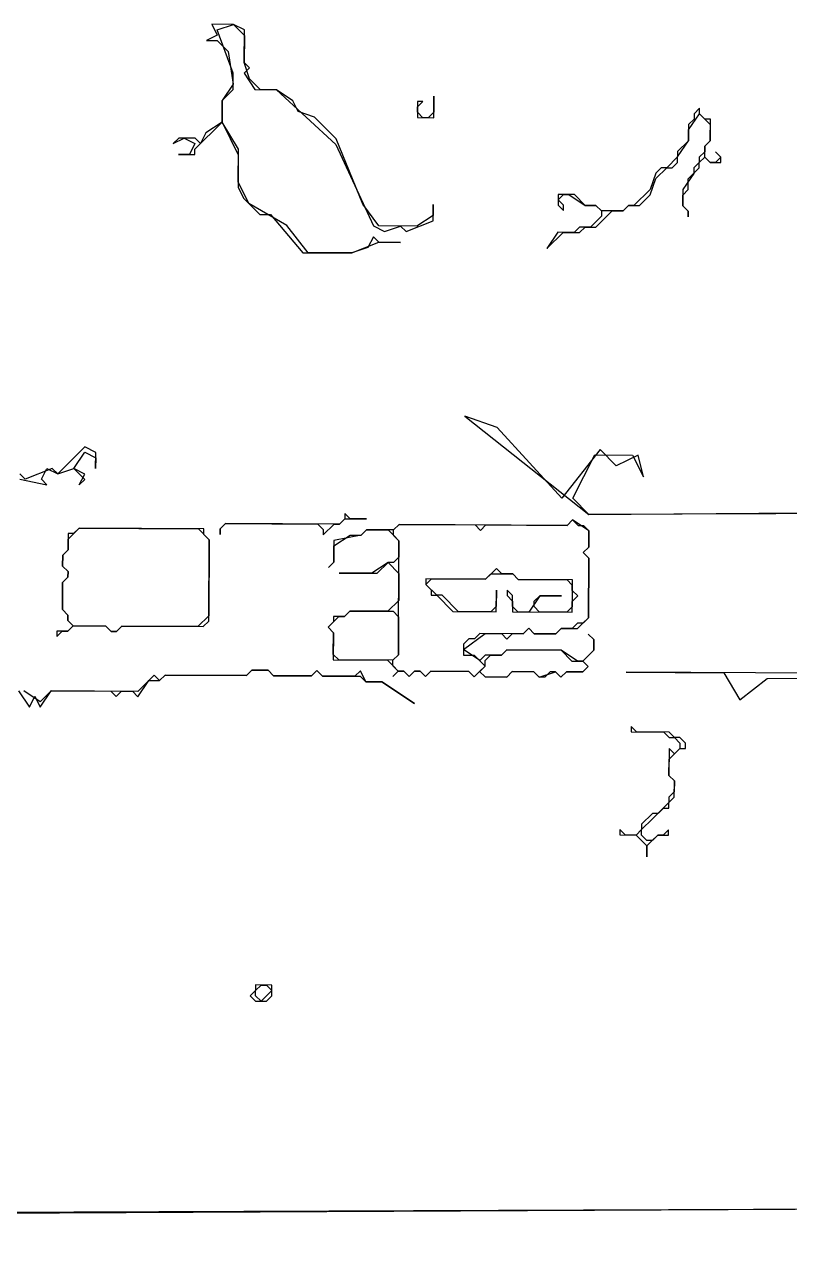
# Model space of a CAD drawing. Header units: inches. Extents: x 0 to 116, y 2 to 63.
# Drawn here: x 58.83 to 67.35, y 2.15 to 15.69 of the extents above; entities that cross this region are included whole.
import ezdxf

# ---------------------------------------------------------------- set-up
doc = ezdxf.new("R2010")
doc.units = ezdxf.units.IN

msp = doc.modelspace()

# ---------------------------------------------------------------- linework, layer by layer
for points in [[(60.91541, 15.68842), (60.97517, 15.5673), (60.85406, 15.50754), (60.97486, 15.50691), (61.09502, 15.38547), (61.15353, 15.02276), (61.03178, 14.8422), (61.03051, 14.6006), (60.84868, 14.48075), (60.78765, 14.36027), (60.72757, 14.42099), (60.54637, 14.42193), (60.48566, 14.36185), (60.60677, 14.42162), (60.72725, 14.36059), (60.66622, 14.2401), (60.54542, 14.24074), (60.72662, 14.23979), (60.72694, 14.30019), (61.03051, 14.6006), (61.20981, 14.23726), (61.20792, 13.87486), (61.26768, 13.75375), (61.44793, 13.5716), (61.56873, 13.57097), (61.92891, 13.14628), (62.4725, 13.14343), (62.77513, 13.26265), (63.01673, 13.26138), (62.77513, 13.26265), (62.71505, 13.32336), (62.65402, 13.20288), (62.4725, 13.14343), (61.98931, 13.14596), (61.7493, 13.44922), (61.32777, 13.69303), (61.20823, 13.93526), (61.21013, 14.29766), (61.03051, 14.6006), (61.03178, 14.8422), (61.15321, 14.96236), (61.15416, 15.14356), (60.97549, 15.6277), (61.157, 15.68715), (61.27717, 15.56572), (61.27559, 15.26373), (61.33567, 15.20301), (61.27496, 15.14293), (61.39481, 14.9611), (61.6364, 14.95983), (62.29763, 14.35236), (62.71568, 13.44416), (62.83616, 13.38313), (63.01768, 13.44258), (63.07776, 13.38187), (63.38039, 13.50108), (63.38134, 13.68228), (63.38071, 13.56148), (63.19888, 13.44163), (62.77608, 13.44385), (62.59615, 13.68639), (62.29795, 14.41276), (62.05762, 14.65562), (61.87673, 14.71697), (61.81697, 14.83809), (61.6364, 14.95983), (61.45521, 14.96078), (61.33504, 15.08221), (61.27559, 15.26373), (61.27749, 15.62612), (61.157, 15.68715)], [(60.91541, 15.68842), (60.97517, 15.5673), (60.85406, 15.50754), (60.97486, 15.50691), (61.09502, 15.38547), (61.15353, 15.02276), (61.03178, 14.8422), (61.03051, 14.6006), (60.84868, 14.48075), (60.78765, 14.36027), (60.72757, 14.42099), (60.54637, 14.42193), (60.48566, 14.36185), (60.60677, 14.42162), (60.72725, 14.36059), (60.66622, 14.2401), (60.54542, 14.24074), (60.72662, 14.23979), (60.72694, 14.30019), (61.03051, 14.6006), (61.20981, 14.23726), (61.20792, 13.87486), (61.26768, 13.75375), (61.44793, 13.5716), (61.56873, 13.57097), (61.92891, 13.14628), (62.4725, 13.14343), (62.77513, 13.26265), (63.01673, 13.26138), (62.77513, 13.26265), (62.71505, 13.32336), (62.65402, 13.20288), (62.4725, 13.14343), (61.98931, 13.14596), (61.7493, 13.44922), (61.32777, 13.69303), (61.20823, 13.93526), (61.21013, 14.29766), (61.03051, 14.6006), (61.03178, 14.8422), (61.15321, 14.96236), (61.15416, 15.14356), (60.97549, 15.6277), (61.157, 15.68715), (61.27717, 15.56572), (61.27559, 15.26373), (61.33567, 15.20301), (61.27496, 15.14293), (61.39481, 14.9611), (61.6364, 14.95983), (62.29763, 14.35236), (62.71568, 13.44416), (62.83616, 13.38313), (63.01768, 13.44258), (63.07776, 13.38187), (63.38039, 13.50108), (63.38134, 13.68228), (63.38071, 13.56148), (63.19888, 13.44163), (62.77608, 13.44385), (62.59615, 13.68639), (62.29795, 14.41276), (62.05762, 14.65562), (61.87673, 14.71697), (61.81697, 14.83809), (61.6364, 14.95983), (61.45521, 14.96078), (61.33504, 15.08221), (61.27559, 15.26373), (61.27749, 15.62612), (61.157, 15.68715)], [(63.38766, 14.89026), (63.38671, 14.70907), (63.326, 14.64898), (63.2656, 14.6493), (63.20552, 14.71001), (63.20583, 14.77041), (63.26655, 14.8305), (63.20615, 14.83081), (63.2052, 14.64962), (63.3864, 14.64867)], [(63.38766, 14.89026), (63.38671, 14.70907), (63.326, 14.64898), (63.2656, 14.6493), (63.20552, 14.71001), (63.20583, 14.77041), (63.26655, 14.8305), (63.20615, 14.83081), (63.2052, 14.64962), (63.3864, 14.64867)], [(66.46676, 14.63254), (66.40636, 14.63285), (66.34627, 14.69357), (66.34659, 14.75397), (66.28587, 14.69389), (66.28556, 14.63349), (66.22484, 14.5734), (66.22389, 14.39221), (66.10246, 14.27204), (66.10215, 14.21164), (65.98072, 14.09148), (65.92032, 14.09179), (65.8596, 14.03171), (65.79825, 13.85083), (65.61611, 13.67058), (65.55571, 13.6709), (65.49499, 13.61081), (65.2534, 13.61208), (65.19331, 13.67279), (65.07251, 13.67343), (64.95235, 13.79486), (64.77115, 13.7958), (64.77052, 13.67501), (64.8306, 13.61429), (64.83092, 13.67469), (64.77083, 13.73541), (64.83155, 13.79549), (64.89195, 13.79517), (65.07251, 13.67343), (65.19331, 13.67279), (65.2534, 13.61208), (65.25308, 13.55168), (65.13165, 13.43151), (65.01085, 13.43214), (64.95013, 13.37206), (64.76894, 13.37301), (64.64719, 13.19245), (64.82934, 13.37269), (65.01053, 13.37175), (65.07125, 13.43183), (65.19205, 13.4312), (65.37419, 13.61144), (65.49499, 13.61081), (65.55571, 13.6709), (65.67651, 13.67026), (65.79794, 13.79043), (65.85929, 13.97131), (65.98072, 14.09148), (66.04112, 14.09116), (66.10183, 14.15124), (66.10215, 14.21164), (66.22389, 14.39221), (66.22453, 14.513), (66.34627, 14.69357), (66.46644, 14.57214), (66.46549, 14.39094), (66.40478, 14.33086), (66.40446, 14.27046), (66.34374, 14.21038), (66.34343, 14.14998), (66.28271, 14.08989), (66.2824, 14.0295), (66.16065, 13.84893), (66.1597, 13.66773), (66.21978, 13.60702), (66.21947, 13.54662), (66.21978, 13.60702), (66.1597, 13.66773), (66.16033, 13.78853), (66.22105, 13.84861), (66.22168, 13.96941), (66.34311, 14.08958), (66.34343, 14.14998), (66.40414, 14.21006), (66.46423, 14.14934), (66.58502, 14.14871), (66.58534, 14.20911), (66.52526, 14.26983), (66.58534, 14.20911), (66.52462, 14.14903), (66.46423, 14.14934), (66.40414, 14.21006), (66.40478, 14.33086), (66.46549, 14.39094)], [(66.46676, 14.63254), (66.40636, 14.63285), (66.34627, 14.69357), (66.34659, 14.75397), (66.28587, 14.69389), (66.28556, 14.63349), (66.22484, 14.5734), (66.22389, 14.39221), (66.10246, 14.27204), (66.10215, 14.21164), (65.98072, 14.09148), (65.92032, 14.09179), (65.8596, 14.03171), (65.79825, 13.85083), (65.61611, 13.67058), (65.55571, 13.6709), (65.49499, 13.61081), (65.2534, 13.61208), (65.19331, 13.67279), (65.07251, 13.67343), (64.95235, 13.79486), (64.77115, 13.7958), (64.77052, 13.67501), (64.8306, 13.61429), (64.83092, 13.67469), (64.77083, 13.73541), (64.83155, 13.79549), (64.89195, 13.79517), (65.07251, 13.67343), (65.19331, 13.67279), (65.2534, 13.61208), (65.25308, 13.55168), (65.13165, 13.43151), (65.01085, 13.43214), (64.95013, 13.37206), (64.76894, 13.37301), (64.64719, 13.19245), (64.82934, 13.37269), (65.01053, 13.37175), (65.07125, 13.43183), (65.19205, 13.4312), (65.37419, 13.61144), (65.49499, 13.61081), (65.55571, 13.6709), (65.67651, 13.67026), (65.79794, 13.79043), (65.85929, 13.97131), (65.98072, 14.09148), (66.04112, 14.09116), (66.10183, 14.15124), (66.10215, 14.21164), (66.22389, 14.39221), (66.22453, 14.513), (66.34627, 14.69357), (66.46644, 14.57214), (66.46549, 14.39094), (66.40478, 14.33086), (66.40446, 14.27046), (66.34374, 14.21038), (66.34343, 14.14998), (66.28271, 14.08989), (66.2824, 14.0295), (66.16065, 13.84893), (66.1597, 13.66773), (66.21978, 13.60702), (66.21947, 13.54662), (66.21978, 13.60702), (66.1597, 13.66773), (66.16033, 13.78853), (66.22105, 13.84861), (66.22168, 13.96941), (66.34311, 14.08958), (66.34343, 14.14998), (66.40414, 14.21006), (66.46423, 14.14934), (66.58502, 14.14871), (66.58534, 14.20911), (66.52526, 14.26983), (66.58534, 14.20911), (66.52462, 14.14903), (66.46423, 14.14934), (66.40414, 14.21006), (66.40478, 14.33086), (66.46549, 14.39094)], [(62.63821, 10.18292), (62.45701, 10.18387), (62.39692, 10.24459), (62.39661, 10.18419), (62.33589, 10.12411), (61.06751, 10.13075), (61.00679, 10.07066), (61.00648, 10.01026), (61.00679, 10.07066), (61.06751, 10.13075), (62.0943, 10.12537), (62.15438, 10.06465), (62.15406, 10.00426), (62.27549, 10.12442), (62.33589, 10.12411), (62.39661, 10.18419)], [(62.63821, 10.18292), (62.45701, 10.18387), (62.39692, 10.24459), (62.39661, 10.18419), (62.33589, 10.12411), (61.06751, 10.13075), (61.00679, 10.07066), (61.00648, 10.01026), (61.00679, 10.07066), (61.06751, 10.13075), (62.0943, 10.12537), (62.15438, 10.06465), (62.15406, 10.00426), (62.27549, 10.12442), (62.33589, 10.12411), (62.39661, 10.18419)], [(65.11394, 10.04916), (64.93337, 10.17091), (64.87266, 10.11082), (63.00028, 10.12063), (62.93957, 10.06054), (62.63757, 10.06212), (62.57686, 10.00204), (62.27454, 9.94322), (62.27328, 9.70163), (62.21256, 9.64154), (62.27328, 9.70163), (62.27423, 9.88282), (62.45606, 10.00267), (62.57686, 10.00204), (62.63757, 10.06212), (62.87917, 10.06086), (62.99934, 9.93943), (62.99839, 9.75823), (62.93767, 9.69815), (62.87727, 9.69846), (62.69544, 9.57862), (62.33305, 9.58051), (62.75584, 9.5783), (62.87727, 9.69846), (62.99744, 9.57703), (62.99586, 9.27504), (62.87443, 9.15487), (62.45163, 9.15709), (62.39092, 9.097), (62.27012, 9.09764), (62.2698, 9.03724), (62.20909, 8.97715), (62.26917, 8.91644), (62.26759, 8.61444), (62.87158, 8.61128), (62.99174, 8.48985), (62.93103, 8.42977), (62.99174, 8.48985), (63.05214, 8.48953), (63.11223, 8.42882), (63.17294, 8.4889), (63.23334, 8.48858), (63.29342, 8.42787), (63.35414, 8.48795), (63.77693, 8.48574), (63.83702, 8.42502), (63.89773, 8.48511), (63.95782, 8.42439), (64.19941, 8.42312), (64.26013, 8.48321), (64.50172, 8.48194), (64.56181, 8.42123), (64.74332, 8.48068), (64.8034, 8.41996), (64.86412, 8.48005), (65.04532, 8.4791), (65.10603, 8.53918), (65.04595, 8.59989), (65.16738, 8.72006), (65.16801, 8.84086), (65.10793, 8.90157), (65.16801, 8.84086), (65.16738, 8.72006), (65.04595, 8.59989), (64.98555, 8.60021), (64.80499, 8.72196), (64.20099, 8.72512), (64.14028, 8.66504), (63.95908, 8.66599), (63.89837, 8.6059), (63.7178, 8.72765), (63.96035, 8.90758), (64.14154, 8.90663), (64.20163, 8.84592), (64.26234, 8.906), (64.38314, 8.90537), (64.44386, 8.96545), (64.50394, 8.90474), (64.74553, 8.90347), (64.80625, 8.96355), (64.98745, 8.96261), (65.10888, 9.08277), (65.11236, 9.74716), (65.05227, 9.80788), (65.11299, 9.86796)], [(65.11394, 10.04916), (64.93337, 10.17091), (64.87266, 10.11082), (63.00028, 10.12063), (62.93957, 10.06054), (62.63757, 10.06212), (62.57686, 10.00204), (62.27454, 9.94322), (62.27328, 9.70163), (62.21256, 9.64154), (62.27328, 9.70163), (62.27423, 9.88282), (62.45606, 10.00267), (62.57686, 10.00204), (62.63757, 10.06212), (62.87917, 10.06086), (62.99934, 9.93943), (62.99839, 9.75823), (62.93767, 9.69815), (62.87727, 9.69846), (62.69544, 9.57862), (62.33305, 9.58051), (62.75584, 9.5783), (62.87727, 9.69846), (62.99744, 9.57703), (62.99586, 9.27504), (62.87443, 9.15487), (62.45163, 9.15709), (62.39092, 9.097), (62.27012, 9.09764), (62.2698, 9.03724), (62.20909, 8.97715), (62.26917, 8.91644), (62.26759, 8.61444), (62.87158, 8.61128), (62.99174, 8.48985), (62.93103, 8.42977), (62.99174, 8.48985), (63.05214, 8.48953), (63.11223, 8.42882), (63.17294, 8.4889), (63.23334, 8.48858), (63.29342, 8.42787), (63.35414, 8.48795), (63.77693, 8.48574), (63.83702, 8.42502), (63.89773, 8.48511), (63.95782, 8.42439), (64.19941, 8.42312), (64.26013, 8.48321), (64.50172, 8.48194), (64.56181, 8.42123), (64.74332, 8.48068), (64.8034, 8.41996), (64.86412, 8.48005), (65.04532, 8.4791), (65.10603, 8.53918), (65.04595, 8.59989), (65.16738, 8.72006), (65.16801, 8.84086), (65.10793, 8.90157), (65.16801, 8.84086), (65.16738, 8.72006), (65.04595, 8.59989), (64.98555, 8.60021), (64.80499, 8.72196), (64.20099, 8.72512), (64.14028, 8.66504), (63.95908, 8.66599), (63.89837, 8.6059), (63.7178, 8.72765), (63.96035, 8.90758), (64.14154, 8.90663), (64.20163, 8.84592), (64.26234, 8.906), (64.38314, 8.90537), (64.44386, 8.96545), (64.50394, 8.90474), (64.74553, 8.90347), (64.80625, 8.96355), (64.98745, 8.96261), (65.10888, 9.08277), (65.11236, 9.74716), (65.05227, 9.80788), (65.11299, 9.86796)], [(65.11394, 10.04916), (65.11299, 9.86796), (65.05227, 9.80788), (65.11236, 9.74716), (65.10888, 9.08277), (65.04816, 9.02269), (64.98776, 9.02301), (64.92705, 8.96292), (64.80625, 8.96355), (64.74553, 8.90347), (64.50394, 8.90474), (64.44386, 8.96545), (64.38314, 8.90537), (63.89995, 8.9079), (63.83923, 8.84782), (63.77883, 8.84813), (63.71812, 8.78805), (63.71748, 8.66725), (63.83828, 8.66662), (63.95845, 8.54519), (63.83702, 8.42502), (63.77693, 8.48574), (63.35414, 8.48795), (63.29342, 8.42787), (63.23334, 8.48858), (63.17294, 8.4889), (63.11223, 8.42882), (63.05214, 8.48953), (62.99174, 8.48985), (62.93166, 8.55056), (62.93198, 8.61096), (62.99269, 8.67105), (62.99934, 9.93943), (62.93925, 10.00014), (62.93957, 10.06054), (63.00028, 10.12063), (63.84587, 10.1162), (63.90596, 10.05548), (63.96667, 10.11557), (64.87266, 10.11082), (64.93337, 10.17091), (64.99346, 10.11019), (65.05386, 10.10987)], [(59.3153, 10.01912), (59.31435, 9.83792), (59.25364, 9.77784), (59.25301, 9.65704), (59.31309, 9.59633), (59.31277, 9.53593), (59.25206, 9.47584), (59.25048, 9.17385), (59.31056, 9.11313), (59.31024, 9.05273), (59.37032, 8.99202), (59.30961, 8.93193), (59.18881, 8.93257), (59.18849, 8.87217), (59.24921, 8.93225), (59.30961, 8.93193), (59.37032, 8.99202), (59.73272, 8.99012), (59.7928, 8.9294), (59.8532, 8.92909), (59.91392, 8.98917), (60.8199, 8.98443), (60.88062, 9.04451), (60.88536, 9.9505), (60.82528, 10.01121), (60.8256, 10.07161), (59.43642, 10.07889), (59.3757, 10.0188)], [(59.3153, 10.01912), (59.31435, 9.83792), (59.25364, 9.77784), (59.25301, 9.65704), (59.31309, 9.59633), (59.31277, 9.53593), (59.25206, 9.47584), (59.25048, 9.17385), (59.31056, 9.11313), (59.31024, 9.05273), (59.37032, 8.99202), (59.30961, 8.93193), (59.18881, 8.93257), (59.18849, 8.87217), (59.24921, 8.93225), (59.30961, 8.93193), (59.37032, 8.99202), (59.73272, 8.99012), (59.7928, 8.9294), (59.8532, 8.92909), (59.91392, 8.98917), (60.8199, 8.98443), (60.88062, 9.04451), (60.88536, 9.9505), (60.82528, 10.01121), (60.8256, 10.07161), (59.43642, 10.07889), (59.3757, 10.0188)], [(59.31499, 9.95872), (59.43642, 10.07889), (60.7652, 10.07193), (60.88536, 9.9505), (60.88094, 9.10491), (60.75951, 8.98474), (59.91392, 8.98917), (59.8532, 8.92909), (59.7928, 8.9294), (59.73272, 8.99012), (59.37032, 8.99202), (59.31024, 9.05273), (59.31056, 9.11313), (59.25048, 9.17385), (59.25206, 9.47584), (59.31277, 9.53593), (59.31309, 9.59633), (59.25301, 9.65704), (59.25364, 9.77784), (59.31435, 9.83792)], [(63.29912, 9.51505), (63.2988, 9.45465), (63.35888, 9.39394), (63.35857, 9.33354), (63.41897, 9.33322), (63.59922, 9.15108), (64.08241, 9.14855), (64.08367, 9.39014), (64.08273, 9.20895), (64.02201, 9.14886), (63.65961, 9.15076), (63.47937, 9.33291), (63.41897, 9.33322), (63.2988, 9.45465), (63.35952, 9.51474), (63.96351, 9.51157), (64.02422, 9.57166), (64.26582, 9.57039), (64.3259, 9.50968), (64.8695, 9.50683), (64.92958, 9.44612), (64.92831, 9.20452), (64.8676, 9.14444), (64.5656, 9.14602), (64.50552, 9.20673), (64.50584, 9.26713), (64.56655, 9.32721), (64.80815, 9.32595), (64.56655, 9.32721), (64.4448, 9.14665), (64.32401, 9.14728), (64.26392, 9.208), (64.26456, 9.3288), (64.20447, 9.38951), (64.20416, 9.32911), (64.26424, 9.2684), (64.26361, 9.1476), (64.928, 9.14412), (64.92863, 9.26492), (64.98935, 9.325), (64.92926, 9.38572), (64.92989, 9.50651), (64.3259, 9.50968), (64.26582, 9.57039), (64.14502, 9.57103), (64.08494, 9.63174), (63.96351, 9.51157)], [(62.20909, 8.97715), (62.33052, 9.09732), (62.39092, 9.097), (62.45163, 9.15709), (62.93482, 9.15456), (62.99491, 9.09384), (62.99269, 8.67105), (62.93198, 8.61096), (62.32799, 8.61413), (62.2679, 8.67484), (62.26917, 8.91644)], [(63.89773, 8.48511), (63.95845, 8.54519), (63.95876, 8.60559), (64.01948, 8.66567), (64.14028, 8.66504), (64.20099, 8.72512), (64.80499, 8.72196), (64.92515, 8.60053), (65.04595, 8.59989), (65.10603, 8.53918), (65.04532, 8.4791), (64.86412, 8.48005), (64.8034, 8.41996), (64.74332, 8.48068), (64.68292, 8.48099), (64.62221, 8.42091), (64.56181, 8.42123), (64.50172, 8.48194), (64.26013, 8.48321), (64.19941, 8.42312), (63.95782, 8.42439)], [(65.58575, 7.87226), (65.58543, 7.81186), (65.94783, 7.80996), (66.00791, 7.74925), (66.06831, 7.74893), (66.12839, 7.68821), (66.12807, 7.62782), (66.06736, 7.56773), (66.00728, 7.62845), (66.00569, 7.32645), (66.06578, 7.26574), (66.06515, 7.14494), (66.00443, 7.08486), (66.00411, 7.02446), (65.88268, 6.90429), (65.82228, 6.90461), (65.70085, 6.78444), (65.70054, 6.72404), (65.63982, 6.66396), (65.51902, 6.66459), (65.45894, 6.72531), (65.45862, 6.66491), (65.63982, 6.66396), (65.75999, 6.54253), (65.75935, 6.42173), (65.75999, 6.54253), (65.88142, 6.66269), (66.00222, 6.66206), (66.00253, 6.72246), (65.94182, 6.66238), (65.88142, 6.66269), (65.8207, 6.60261), (65.7603, 6.60293), (65.70022, 6.66364), (65.70054, 6.72404), (65.9434, 6.96437), (66.0038, 6.96406), (66.00411, 7.02446), (66.06483, 7.08454), (66.06578, 7.26574), (66.00569, 7.32645), (66.00664, 7.50765), (66.12807, 7.62782), (66.18847, 7.6275), (66.18879, 7.6879), (66.12871, 7.74861), (66.06831, 7.74893), (66.00822, 7.80965), (65.64583, 7.81154)], [(65.58575, 7.87226), (65.58543, 7.81186), (65.94783, 7.80996), (66.00791, 7.74925), (66.06831, 7.74893), (66.12839, 7.68821), (66.12807, 7.62782), (66.06736, 7.56773), (66.00728, 7.62845), (66.00569, 7.32645), (66.06578, 7.26574), (66.06515, 7.14494), (66.00443, 7.08486), (66.00411, 7.02446), (65.88268, 6.90429), (65.82228, 6.90461), (65.70085, 6.78444), (65.70054, 6.72404), (65.63982, 6.66396), (65.51902, 6.66459), (65.45894, 6.72531), (65.45862, 6.66491), (65.63982, 6.66396), (65.75999, 6.54253), (65.75935, 6.42173), (65.75999, 6.54253), (65.88142, 6.66269), (66.00222, 6.66206), (66.00253, 6.72246), (65.94182, 6.66238), (65.88142, 6.66269), (65.8207, 6.60261), (65.7603, 6.60293), (65.70022, 6.66364), (65.70054, 6.72404), (65.9434, 6.96437), (66.0038, 6.96406), (66.00411, 7.02446), (66.06483, 7.08454), (66.06578, 7.26574), (66.00569, 7.32645), (66.00664, 7.50765), (66.12807, 7.62782), (66.18847, 7.6275), (66.18879, 7.6879), (66.12871, 7.74861), (66.06831, 7.74893), (66.00822, 7.80965), (65.64583, 7.81154)], [(61.40302, 4.99492), (61.40271, 4.93452), (61.34199, 4.87444), (61.40208, 4.81372), (61.52287, 4.81309), (61.58359, 4.87317), (61.58422, 4.99397)], [(61.40302, 4.99492), (61.40271, 4.93452), (61.34199, 4.87444), (61.40208, 4.81372), (61.52287, 4.81309), (61.58359, 4.87317), (61.58422, 4.99397)], [(61.40239, 4.87412), (61.40271, 4.93452), (61.46342, 4.9946), (61.52382, 4.99429), (61.58391, 4.93357), (61.46247, 4.81341)], [(52.75234, 2.44298), (72.62462, 2.52013), (72.80392, 2.15679), (70.50875, 2.1688), (98.23324, 2.26524), (85.91086, 2.14856), (85.97284, 2.45024), (86.69763, 2.44644), (86.45666, 2.56851), (85.72966, 2.14951), (72.92472, 2.15615), (72.62462, 2.52013), (54.74552, 2.43254), (54.4451, 2.73612), (54.26232, 2.43507)], [(52.75234, 2.44298), (72.62462, 2.52013), (72.80392, 2.15679), (70.50875, 2.1688), (98.23324, 2.26524), (85.91086, 2.14856), (85.97284, 2.45024), (86.69763, 2.44644), (86.45666, 2.56851), (85.72966, 2.14951), (72.92472, 2.15615), (72.62462, 2.52013), (54.74552, 2.43254), (54.4451, 2.73612), (54.26232, 2.43507)]]:
    msp.add_lwpolyline(points, close=True)
for points in [[(78.64493, 10.28031), (65.11489, 10.23036), (64.93464, 10.4125), (65.17877, 10.89443), (65.60156, 10.89222), (65.72109, 10.64999), (65.66196, 10.8919), (65.41973, 10.77237), (65.23948, 10.95451), (64.81384, 10.41313), (64.09316, 11.20212), (63.7314, 11.32481), (65.11489, 10.23036), (78.82645, 10.33976)], [(78.64493, 10.28031), (65.11489, 10.23036), (64.93464, 10.4125), (65.17877, 10.89443), (65.60156, 10.89222), (65.72109, 10.64999), (65.66196, 10.8919), (65.41973, 10.77237), (65.23948, 10.95451), (64.81384, 10.41313), (64.09316, 11.20212), (63.7314, 11.32481), (65.11489, 10.23036), (78.82645, 10.33976)], [(58.77487, 10.62596), (59.07655, 10.56398), (59.01647, 10.62469), (59.0775, 10.74517), (59.19798, 10.68414), (59.3795, 10.74359), (59.49966, 10.62216), (59.43895, 10.56208), (59.49998, 10.68256), (59.3795, 10.74359), (59.50124, 10.92416), (59.62173, 10.86313), (59.62109, 10.74233), (59.62204, 10.92353), (59.50156, 10.98456), (59.19798, 10.68414), (59.1379, 10.74486), (58.83527, 10.62564), (58.77519, 10.68636)], [(58.77487, 10.62596), (59.07655, 10.56398), (59.01647, 10.62469), (59.0775, 10.74517), (59.19798, 10.68414), (59.3795, 10.74359), (59.49966, 10.62216), (59.43895, 10.56208), (59.49998, 10.68256), (59.3795, 10.74359), (59.50124, 10.92416), (59.62173, 10.86313), (59.62109, 10.74233), (59.62204, 10.92353), (59.50156, 10.98456), (59.19798, 10.68414), (59.1379, 10.74486), (58.83527, 10.62564), (58.77519, 10.68636)], [(58.76254, 8.27039), (58.88239, 8.08856), (58.94342, 8.20904), (59.00319, 8.08793), (59.12493, 8.26849), (59.78932, 8.26501), (59.84941, 8.2043), (59.91012, 8.26438), (60.03092, 8.26375), (60.091, 8.20303), (60.21275, 8.3836), (60.33355, 8.38297), (60.39426, 8.44305), (61.30025, 8.4383), (61.36097, 8.49839), (61.54216, 8.49744), (61.60225, 8.43672), (62.02504, 8.43451), (62.08576, 8.49459), (62.14584, 8.43388), (62.56863, 8.43166), (62.62872, 8.37095), (62.80991, 8.37), (63.17104, 8.12651), (62.80991, 8.37), (62.62872, 8.37095), (62.56895, 8.49206), (62.50824, 8.43198), (62.14584, 8.43388), (62.08576, 8.49459), (62.02504, 8.43451), (61.60225, 8.43672), (61.54216, 8.49744), (61.36097, 8.49839), (61.30025, 8.4383), (60.39426, 8.44305), (60.33355, 8.38297), (60.27347, 8.44368), (60.09132, 8.26343), (59.12493, 8.26849), (59.0035, 8.14833), (58.82294, 8.27007)], [(58.76254, 8.27039), (58.88239, 8.08856), (58.94342, 8.20904), (59.00319, 8.08793), (59.12493, 8.26849), (59.78932, 8.26501), (59.84941, 8.2043), (59.91012, 8.26438), (60.03092, 8.26375), (60.091, 8.20303), (60.21275, 8.3836), (60.33355, 8.38297), (60.39426, 8.44305), (61.30025, 8.4383), (61.36097, 8.49839), (61.54216, 8.49744), (61.60225, 8.43672), (62.02504, 8.43451), (62.08576, 8.49459), (62.14584, 8.43388), (62.56863, 8.43166), (62.62872, 8.37095), (62.80991, 8.37), (63.17104, 8.12651), (62.80991, 8.37), (62.62872, 8.37095), (62.56895, 8.49206), (62.50824, 8.43198), (62.14584, 8.43388), (62.08576, 8.49459), (62.02504, 8.43451), (61.60225, 8.43672), (61.54216, 8.49744), (61.36097, 8.49839), (61.30025, 8.4383), (60.39426, 8.44305), (60.33355, 8.38297), (60.27347, 8.44368), (60.09132, 8.26343), (59.12493, 8.26849), (59.0035, 8.14833), (58.82294, 8.27007)], [(77.06475, 8.41616), (65.52851, 8.47657), (66.6157, 8.47087), (66.79531, 8.16793), (67.09857, 8.40794), (78.87704, 8.46707)], [(77.06475, 8.41616), (65.52851, 8.47657), (66.6157, 8.47087), (66.79531, 8.16793), (67.09857, 8.40794), (78.87704, 8.46707)]]:
    msp.add_lwpolyline(points)

doc.saveas('drawing.dxf')
